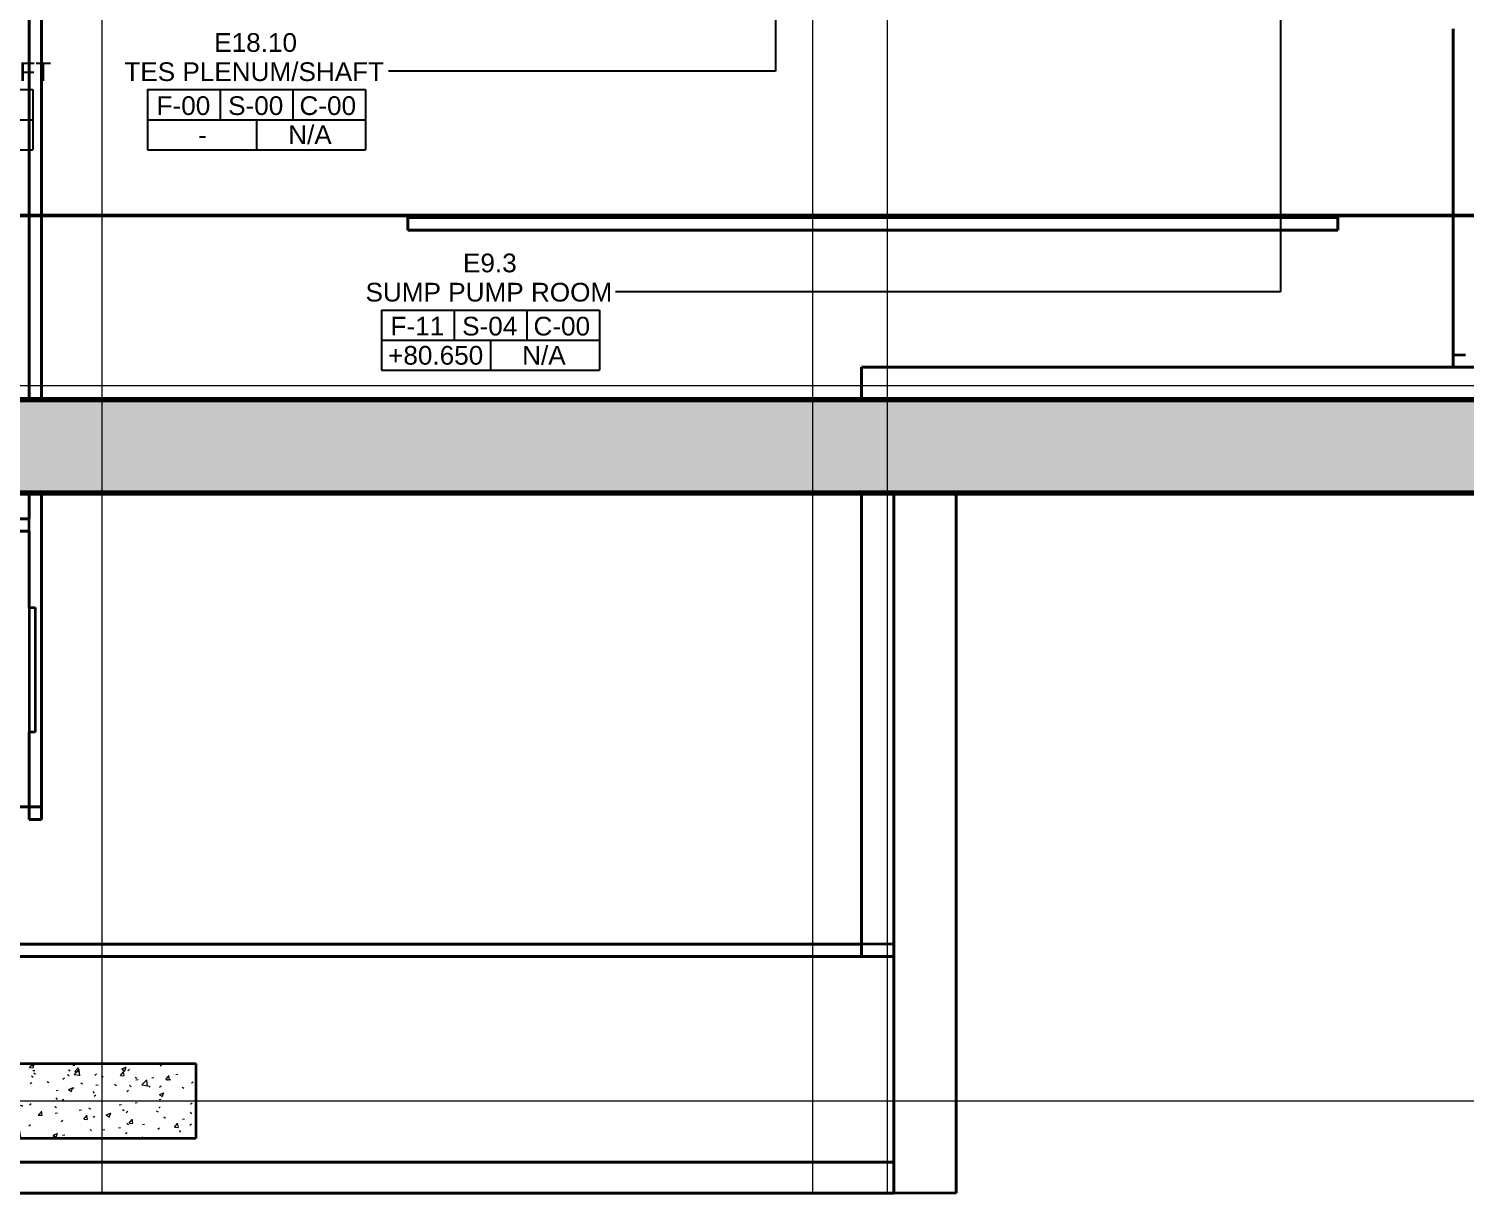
# Model space of a CAD drawing. Header units: millimetres. Extents: x -920220 to -841565, y -17301 to 82135.
# Drawn here: x -882662 to -859612, y -17276 to 1409 of the extents above; entities that cross this region are included whole.
import ezdxf

# ---------------------------------------------------------------- set-up
doc = ezdxf.new("R2010")
doc.units = ezdxf.units.MM
doc.linetypes.add('DPA_Grid _ Level 100', pattern=[10, 5.5, -1.6, 1.3, -1.6])
for name, color, linetype, lineweight in [('A-FLOR-E', 2, 'Continuous', 35), ('A-ROOM-IDEN', 3, 'Continuous', 25), ('A-ROOM-LINE', 3, 'Continuous', 25), ('A-WALL', 5, 'Continuous', 35), ('A-WALL-PATT', 1, 'Continuous', 35), ('G-ANNO-SECL', 3, 'Continuous', 9), ('S-FNDN', 2, 'Continuous', 35), ('S-GRID', 251, 'Continuous', 9), ('WALL-E', 2, 'Continuous', 35)]:
    doc.layers.add(name, color=color, linetype=linetype, lineweight=lineweight)
doc.styles.add('Arial_2', font='arial.ttf', dxfattribs={"height": 300})
pattern_1 = [(50, (0, 0), (728.7365, -63.75582), [76.2, -838.2]), (355, (0, 0), (-140.9716, 764.2276), [60.96, -670.56]), (100.451, (60.7, -5.3), (587.77, 700.46675), [64.76, -712.36]), (46.184, (0, 203.2), (1084.3162, -168.171), [114.3, -1257.3]), (96.636, (90.4, 189.2), (949.6099, 989.7098), [97.14, -1068.54]), (351.184, (0, 203.2), (949.6206, 989.7012), [91.44, -1005.84]), (21, (101.6, 152.4), (606.45787, -409.06057), [76.2, -838.2]), (326, (101.6, 152.4), (247.20834, 736.7529), [60.96, -670.56]), (71.451, (152.14, 118.3), (853.66825, 327.68547), [64.76, -712.36]), (37.5, (0, 0), (12.35469, 338.22012), [33.528, -628.904, 33.528, -647.192, -673.1]), (37.5, (0, 0), (12.35469, 338.22012), [-1343.152, 33.528, -639.572]), (7.5, (0, 0), (267.27887, 400.72213), [33.528, -354.584, 33.528, -613.664, -256.54]), (7.5, (0, 0), (267.27887, 400.72213), [-1035.304, 33.528, -223.012]), (327.5, (-226.57, 0), (542.36333, -22.915345), [33.528, -220.472, 33.528, -758.952, -1051.56]), (327.5, (-226.57, 0), (542.36333, -22.915345), [-1046.48, 33.528, -1018.032]), (317.5, (-328.17, 0), (592.51696, 101.7071), [33.528, -296.672, 33.528, -492.76, -746.76]), (317.5, (-328.17, 0), (592.51696, 101.7071), [-856.488, 33.528, -713.232])]

# ---------------------------------------------------------------- blocks, each defined once
blk = doc.blocks.new('DPA_Room Tag Box - Standard-4486259-4260-01 ENLARGED UPPER PLATFORM LEVEL - REFLECTED CEILING PLAN - SHEET 1')
at = {"layer": 'A-ROOM-LINE'}
for p, q in [((-17.5, -2.94), (-17.5, -12.6)), ((-17.5, -2.94), (17.5, -2.94)), ((-5.83, -2.94), (-5.83, -7.77)), ((5.83, -2.94), (5.83, -7.77)), ((17.5, -2.94), (17.5, -12.6)), ((-17.5, -7.77), (17.5, -7.77)), ((0, -7.77), (0, -12.6)), ((-17.5, -12.6), (17.5, -12.6))]:
    blk.add_line(p, q, dxfattribs=at)
blk = doc.blocks.new('*U740')
at = {"layer": 'S-GRID', "linetype": 'DPA_Grid _ Level 100'}
for p, q in [((-22800, -20855.1), (-22800, 17498.2)), ((-11400, -20855.1), (-11400, 17498.2)), ((-10198.1, -20855.1), (-10198.1, 17498.2)), ((12525, -7900), (-60214, -7900)), ((12525, -19375), (-60214, -19375))]:
    blk.add_line(p, q, dxfattribs=at)

msp = doc.modelspace()

# ---------------------------------------------------------------- hatches: boundary and pattern name
at = {"layer": 'A-WALL-PATT', "lineweight": 9}
h = msp.add_hatch(dxfattribs=at)
h.set_pattern_fill('FP_1', color=256, style=0, pattern_type=2)
h.set_pattern_definition(pattern_1)
h.paths.add_polyline_path([(-846122, -6041), (-846122, -4541), (-882994, -4541), (-882915, -6041), (-863685, -6041)])
at = {"layer": 'S-FNDN', "lineweight": 9}
h = msp.add_hatch(dxfattribs=at)
h.set_pattern_fill('FP_1', color=256, style=0, pattern_type=2)
h.set_pattern_definition(pattern_1)
h.paths.add_polyline_path([(-882982, -16396), (-879982, -16396), (-879982, -15196), (-882982, -15196)])
h = msp.add_hatch(dxfattribs=at)
h.set_pattern_fill('FP_1', color=256, style=0, pattern_type=2)
h.set_pattern_definition(pattern_1)
h.paths.add_polyline_path([(-882982, -16396), (-879982, -16396), (-879982, -15196), (-882982, -15196)])

# ---------------------------------------------------------------- linework, layer by layer
at = {"layer": 'A-FLOR-E'}
for p, q in [((-869301, -4021), (-846122, -4021)), ((-869301, -4541), (-869301, -4021)), ((-869301, -4021), (-869301, -4541)), ((-846122, -4021), (-869301, -4021)), ((-846122, -4541), (-868781, -4541)), ((-868781, -4541), (-846122, -4541)), ((-869301, -13478), (-869301, -6041)), ((-869301, -6041), (-869301, -13478)), ((-868781, -6041), (-868781, -13478)), ((-868781, -13478), (-868781, -6041)), ((-883998, -6654), (-882658, -6654)), ((-882658, -6654), (-883998, -6654)), ((-882658, -6654), (-882658, -7878)), ((-882658, -7878), (-882658, -6654)), ((-882658, -7878), (-882558, -7878)), ((-882558, -7878), (-882558, -9878)), ((-882558, -9878), (-882658, -9878)), ((-882658, -9878), (-882658, -11078)), ((-882658, -11078), (-882658, -9878)), ((-882658, -11078), (-885057, -11078)), ((-885057, -11078), (-882658, -11078)), ((-903937, -13478), (-868781, -13478)), ((-868781, -13478), (-903937, -13478)), ((-868781, -13478), (-869301, -13478)), ((-869301, -13478), (-868781, -13478)), ((-868781, -13478), (-868781, -16776)), ((-868781, -16776), (-868781, -13478)), ((-868781, -16776), (-903937, -16776)), ((-903937, -16776), (-868781, -16776))]:
    msp.add_line(p, q, dxfattribs=at)
at = {"layer": 'A-ROOM-IDEN'}
for p, q in [((-870679, 6428), (-870679, 726)), ((-862576, 2906), (-862576, -2812)), ((-870679, 726), (-876888, 726)), ((-862576, -2812), (-873249, -2812))]:
    msp.add_line(p, q, dxfattribs=at)
at = {"layer": 'A-WALL', "color": 7, "lineweight": 70}
for p, q in [((-882994, -4541), (-846122, -4541)), ((-846122, -6041), (-882915, -6041))]:
    msp.add_line(p, q, dxfattribs=at)
at = {"layer": 'G-ANNO-SECL', "linetype": 'DPA_Grid _ Level 100', "lineweight": 50}
msp.add_line((-918409, -1588), (-844499, -1588), dxfattribs=at)
at = {"layer": 'S-FNDN'}
for p, q in [((-882982, -15196), (-879982, -15196)), ((-879982, -15196), (-879982, -16396)), ((-879982, -16396), (-882982, -16396))]:
    msp.add_line(p, q, dxfattribs=at)
at = {"layer": 'WALL-E'}
for p, q in [((-882658, 3079), (-882658, -4541)), ((-882658, -4541), (-882658, 3079)), ((-882458, 3079), (-882458, -4541)), ((-882458, -4541), (-882458, 3079)), ((-859807, -426), (-859807, 1409)), ((-859807, 1409), (-859807, -3821)), ((-859807, -3326), (-859807, -426)), ((-876382, -1621), (-876582, -1621)), ((-876582, -1621), (-876382, -1621)), ((-876582, -1621), (-876582, -1821)), ((-876582, -1821), (-876582, -1621)), ((-876582, -1821), (-861657, -1821)), ((-871701, -1821), (-876582, -1821)), ((-876392, -1621), (-876382, -1621)), ((-876382, -1621), (-876392, -1621)), ((-861857, -1621), (-876382, -1621)), ((-876382, -1621), (-869157, -1621)), ((-876382, -1621), (-869157, -1621)), ((-869157, -1621), (-876382, -1621)), ((-871501, -1821), (-871701, -1821)), ((-861657, -1821), (-871501, -1821)), ((-869157, -1621), (-868957, -1621)), ((-869157, -1621), (-869147, -1621)), ((-869147, -1621), (-869157, -1621)), ((-868957, -1621), (-861657, -1621)), ((-868957, -1621), (-861857, -1621)), ((-861857, -1621), (-868957, -1621)), ((-861657, -1621), (-861857, -1621)), ((-861857, -1621), (-861847, -1621)), ((-861847, -1621), (-861857, -1621)), ((-861657, -1821), (-861657, -1621)), ((-861657, -1621), (-861657, -1821)), ((-859807, -3621), (-859807, -2521)), ((-859807, -2521), (-859807, -3621)), ((-859807, -3821), (-859807, -3326)), ((-859807, -3821), (-859607, -3821)), ((-859807, -4021), (-859807, -3821)), ((-859807, -3821), (-859607, -3821)), ((-859807, -3821), (-859807, -4021)), ((-859807, -4021), (-852657, -4021)), ((-859607, -4021), (-859807, -4021)), ((-882458, -4541), (-882658, -4541)), ((-882458, -4541), (-882658, -4541)), ((-846122, -4541), (-868781, -4541)), ((-868781, -4541), (-846122, -4541)), ((-882658, -6041), (-882658, -6454)), ((-882658, -7878), (-882658, -6041)), ((-882658, -6041), (-882458, -6041)), ((-882458, -6041), (-882658, -6041)), ((-882458, -6041), (-882458, -11278)), ((-882458, -11078), (-882458, -6041)), ((-846122, -6041), (-868781, -6041)), ((-868781, -6041), (-846122, -6041)), ((-868781, -6041), (-868781, -17276)), ((-868781, -17276), (-868781, -6041)), ((-868781, -6041), (-867781, -6041)), ((-867781, -6041), (-868781, -6041)), ((-867781, -6041), (-867781, -17276)), ((-867781, -17276), (-867781, -6041)), ((-882658, -6454), (-886827, -6454)), ((-886827, -6454), (-882658, -6454)), ((-882658, -6654), (-882658, -6454)), ((-888723, -6654), (-882658, -6654)), ((-882658, -6654), (-883998, -6654)), ((-882658, -6654), (-882658, -11078)), ((-882458, -7878), (-882458, -9878)), ((-882458, -9878), (-882458, -7878)), ((-882658, -11278), (-882658, -9878)), ((-882458, -11078), (-882658, -11078)), ((-882658, -11078), (-882658, -11278)), ((-882658, -11078), (-882458, -11078)), ((-882658, -11278), (-882458, -11278)), ((-882458, -11278), (-882658, -11278)), ((-882458, -11278), (-882458, -11078)), ((-869301, -13278), (-897937, -13278)), ((-887010, -13278), (-879647, -13278)), ((-879647, -13278), (-876147, -13278)), ((-876147, -13278), (-869301, -13278)), ((-868781, -13278), (-869301, -13278)), ((-868781, -13478), (-868781, -13278)), ((-868781, -13278), (-868781, -13478)), ((-897937, -13478), (-869301, -13478)), ((-879647, -13478), (-887010, -13478)), ((-876147, -13478), (-879647, -13478)), ((-869301, -13478), (-876147, -13478)), ((-868781, -13478), (-869301, -13478)), ((-869301, -13478), (-868781, -13478)), ((-868781, -16776), (-914637, -16776)), ((-914637, -16776), (-868781, -16776)), ((-868781, -16776), (-868781, -17276)), ((-868781, -17276), (-868781, -16776)), ((-868781, -17276), (-914637, -17276)), ((-914637, -17276), (-868781, -17276)), ((-867781, -17276), (-868781, -17276)), ((-867781, -17276), (-868781, -17276))]:
    msp.add_line(p, q, dxfattribs=at)

# ---------------------------------------------------------------- block references
msp.add_blockref('*U740', (-858682, 3579))
at = {"layer": 'A-ROOM-IDEN', "xscale": 99.99999999999993, "yscale": 99.99999999999993, "zscale": 99.99999999999993}
for p in [(-884349, 726), (-879008, 726), (-875254, -2812)]:
    msp.add_blockref('DPA_Room Tag Box - Standard-4486259-4260-01 ENLARGED UPPER PLATFORM LEVEL - REFLECTED CEILING PLAN - SHEET 1', p, dxfattribs=at)

# ---------------------------------------------------------------- texts
at = {"layer": 'A-ROOM-IDEN', "lineweight": 9, "char_height": 300, "attachment_point": 1, "style": 'Arial_2'}
for s, insert, width in [('E18.10', (-879686, 1338), 1643.46), ('TES PLENUM/SHAFT', (-886469, 870), 5130.8), ('TES PLENUM/SHAFT', (-881128, 870), 5130.8), ('F-00', (-880611, 325), 1058.23), ('S-00', (-879463, 325), 1090.29), ('C-00', (-878318, 325), 1114.35), ('N/A', (-878499, -143), 857.81), ('-', (-879943, -143), 168.35), ('E9.3', (-875694, -2199), 1066.24), ('SUMP PUMP ROOM', (-877258, -2668), 4850.21), ('F-11', (-876857, -3213), 1058.23), ('S-04', (-875708, -3213), 1090.29), ('C-00', (-874563, -3213), 1114.35), ('+80.650', (-876896, -3681), 1883.97), ('N/A', (-874745, -3681), 857.81)]:
    msp.add_mtext(s, dxfattribs=dict(at, insert=insert, width=width))

doc.saveas('drawing.dxf')
